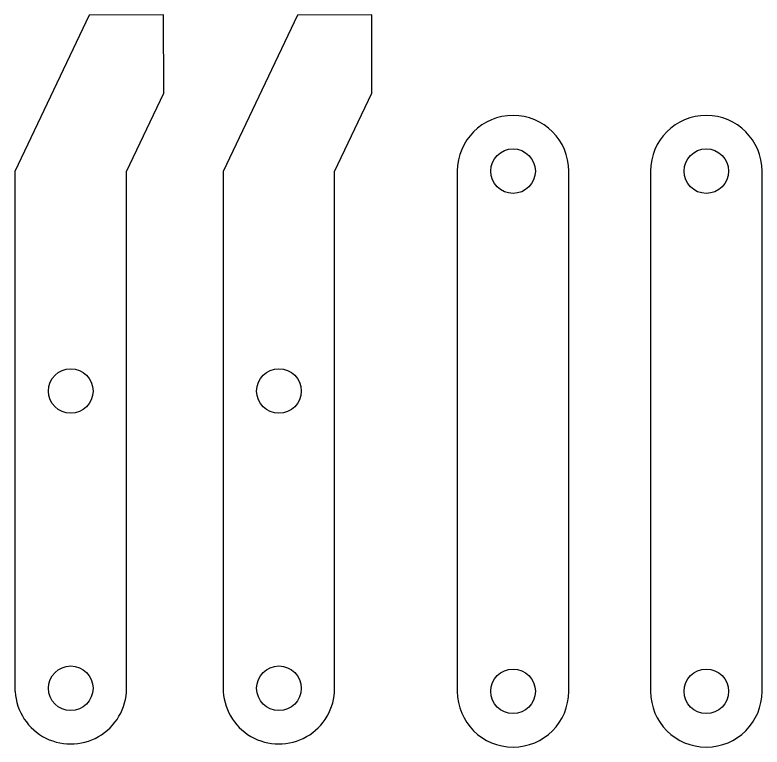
# Model space of a CAD drawing. Header units: millimetres. Extents: x -1.8 to 93.8, y -15 to 60.
# Drawn here: x 0 to 50.3, y 10.7 to 60 of the extents above; entities that cross this region are included whole.
import ezdxf

# ---------------------------------------------------------------- set-up
doc = ezdxf.new("R2010")
doc.units = ezdxf.units.MM
doc.layers.get('0').update_dxf_attribs({"linetype": 'CONTINUOUS'})

msp = doc.modelspace()

# ---------------------------------------------------------------- linework, layer by layer
msp.add_line((29.755, 49.495), (29.755, 14.495))
for points in [[(0.013, 14.473, 1), (7.499, 14.932), (7.499, 49.473), (10.008, 54.736), (10.002, 60.006), (5, 60), (0, 49.473), (0, 14.473)], [(14.013, 14.473, 1), (21.499, 14.932), (21.499, 49.473), (24.008, 54.736), (24.002, 60.006), (19, 60), (14, 49.473), (14, 14.473)], [(29.755, 14.495, 1), (37.255, 14.495), (37.255, 49.495, 1), (29.755, 49.495)], [(42.755, 14.495, 1), (50.255, 14.495), (50.255, 49.495, 1), (42.755, 49.495)]]:
    msp.add_lwpolyline(points, format="xyb", close=True)
for centre in [(33.505, 49.495), (46.505, 49.495), (3.756, 34.702), (17.756, 34.702), (3.756, 14.702), (17.756, 14.702), (33.505, 14.495), (46.505, 14.495)]:
    msp.add_circle(centre, 1.5)

doc.saveas('drawing.dxf')
